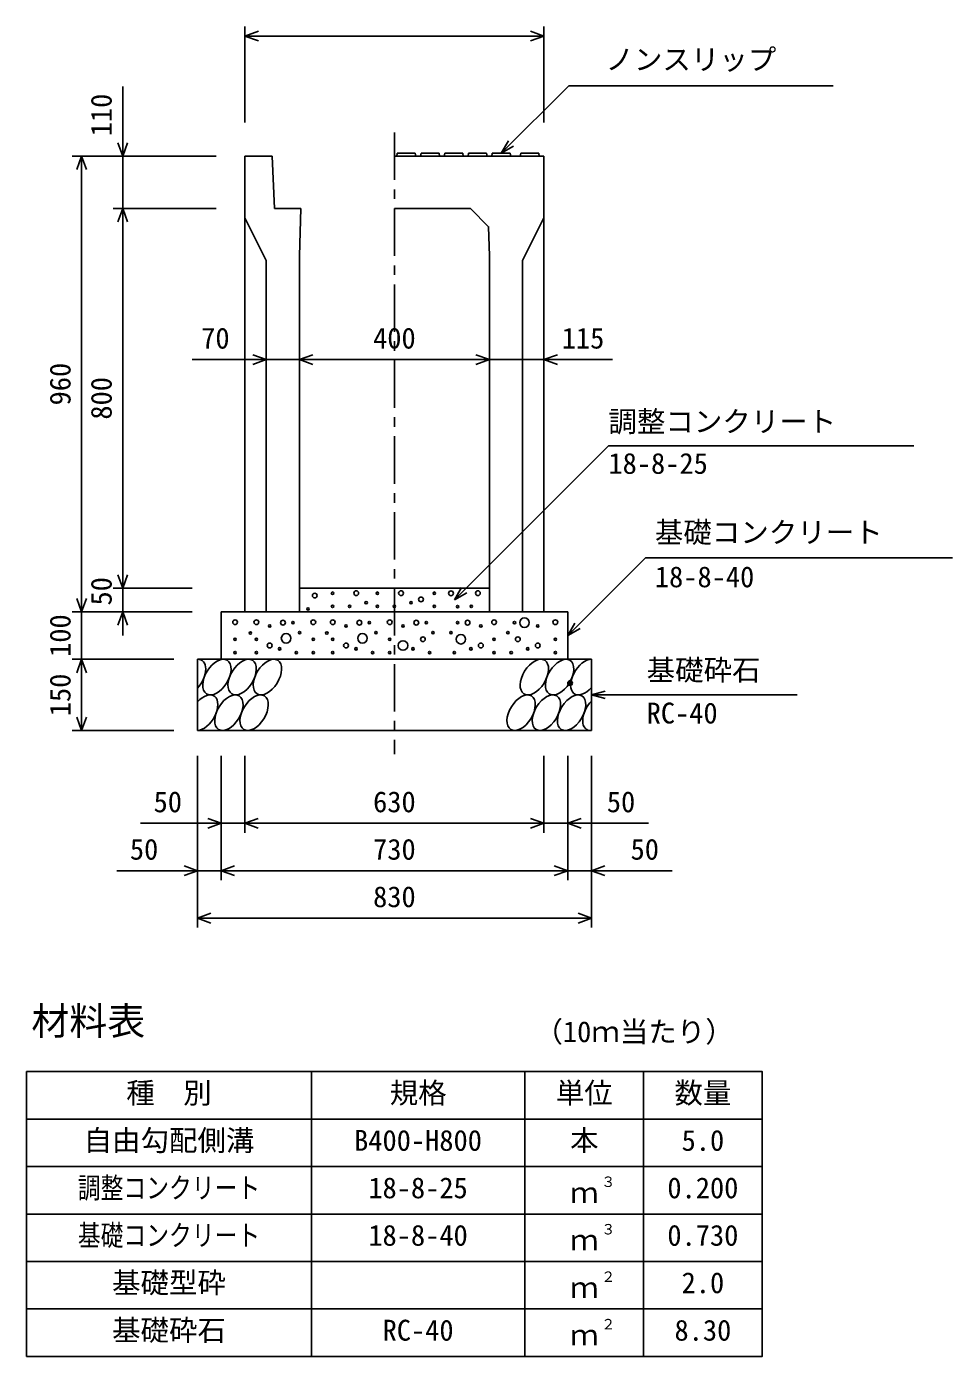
# Model space of a CAD drawing. Units: millimetres, scale not verified. Extents: x -16800 to 16800, y -5940 to 5940.
# Drawn here: x 11032 to 12982, y 854 to 3656 of the extents above; entities that cross this region are included whole.
import ezdxf
from ezdxf.enums import TextEntityAlignment as Align

# ---------------------------------------------------------------- set-up
doc = ezdxf.new("R2010")
doc.units = ezdxf.units.MM
doc.header["$LTSCALE"] = 20
doc.header["$PDMODE"] = 32
doc.header["$PDSIZE"] = 10
doc.linetypes.add('CHAIN1', pattern=[8, 5, -1, 1, -1])
for name, color, linetype, lineweight in [('0-0_DIM', 7, 'Continuous', 25), ('0-2_HATCH', 6, 'Continuous', 25), ('0-3_HYO', 3, 'Continuous', 25), ('0-4_HYO2', 4, 'Continuous', 25), ('0-5_OUTLINE', 3, 'Continuous', 25), ('0-6_TXT', 7, 'Continuous', 25)]:
    doc.layers.add(name, color=color, linetype=linetype, lineweight=lineweight)
doc.layers.add('0-A__0-0_', color=4, linetype='Continuous')
doc.styles.add('ＭＳ ゴシック', font='')
doc.styles.get('ＭＳ ゴシック').set_extended_font_data('MS Gothic')

msp = doc.modelspace()

# ---------------------------------------------------------------- linework, layer by layer
at = {"layer": '0-0_DIM'}
for p, q in [((11491.78, 3655.74), (11491.78, 3454)), ((12121.78, 3655.74), (12121.78, 3454)), ((12121.78, 3635.74), (11491.78, 3635.74)), ((12031.78, 3389.03), (12174, 3531.25)), ((12730.88, 3531.25), (12174, 3531.25)), ((11234.25, 3529.69), (11234.25, 3382.53)), ((12031.78, 3389.03), (12046.78, 3415.01)), ((12031.78, 3389.03), (12057.76, 3404.03)), ((11127.58, 3382.53), (11430.91, 3382.53)), ((11147.58, 3382.53), (11147.58, 2422.53)), ((11234.25, 3272.53), (11234.25, 3382.53)), ((11214.25, 3272.53), (11430.91, 3272.53)), ((11234.25, 2472.53), (11234.25, 3272.53)), ((11536.78, 2954.04), (11380.6, 2954.04)), ((11536.78, 2954.04), (11606.78, 2954.04)), ((11606.78, 2954.04), (12006.78, 2954.04)), ((12006.78, 2954.04), (12121.78, 2954.04)), ((12266.25, 2954.04), (12121.78, 2954.04)), ((12335.44, 2536.19), (12171.78, 2372.53)), ((12335.44, 2536.19), (12982.31, 2536.19)), ((11214.25, 2472.53), (11380.91, 2472.53)), ((11234.25, 2472.53), (11234.25, 2422.53)), ((11933.1, 2447.53), (11948.1, 2473.51)), ((11933.1, 2447.53), (11959.09, 2462.53)), ((11127.58, 2422.53), (11380.91, 2422.53)), ((11147.58, 2322.53), (11147.58, 2422.53)), ((11234.25, 2372.53), (11234.25, 2422.53)), ((12171.78, 2372.53), (12186.78, 2398.51)), ((12171.78, 2372.53), (12197.76, 2387.53)), ((11127.58, 2322.53), (11341.78, 2322.53)), ((11147.58, 2322.53), (11147.58, 2172.53)), ((12221.78, 2247.53), (12250.76, 2255.3)), ((12221.78, 2247.53), (12655.1, 2247.53)), ((12221.78, 2247.53), (12250.76, 2239.77)), ((11127.58, 2172.53), (11341.78, 2172.53)), ((11391.78, 1757.02), (11391.78, 2119.36)), ((11441.78, 1857.02), (11441.78, 2119.36)), ((11491.78, 1957.02), (11491.78, 2119.36)), ((12121.78, 1957.02), (12121.78, 2119.36)), ((12171.78, 1857.02), (12171.78, 2119.36)), ((12221.78, 1757.02), (12221.78, 2119.36)), ((11271.78, 1977.02), (11491.78, 1977.02)), ((11491.78, 1977.02), (12121.78, 1977.02)), ((12341.78, 1977.02), (12121.78, 1977.02)), ((11221.78, 1877.02), (11441.78, 1877.02)), ((11441.78, 1877.02), (12171.78, 1877.02)), ((12391.78, 1877.02), (12171.78, 1877.02)), ((11391.78, 1777.02), (12221.78, 1777.02))]:
    msp.add_line(p, q, dxfattribs=at)
at = {"layer": '0-0_DIM', "linetype": 'CHAIN1'}
msp.add_line((11806.78, 3432.53), (11806.78, 2122.53), dxfattribs=at)
at = {"layer": '0-0_DIM'}
for points in [[(11520.01, 3625.48), (11491.82, 3635.74), (11520.01, 3646)], [(12093.63, 3646), (12121.82, 3635.74), (12093.63, 3625.48)], [(11244.51, 3410.72), (11234.25, 3382.53), (11223.99, 3410.72)], [(11157.84, 3354.34), (11147.58, 3382.53), (11137.32, 3354.34)], [(11244.51, 3244.34), (11234.25, 3272.53), (11223.99, 3244.34)], [(11508.59, 2943.78), (11536.78, 2954.04), (11508.59, 2964.3)], [(11634.97, 2943.78), (11606.78, 2954.04), (11634.97, 2964.3)], [(11978.59, 2964.3), (12006.78, 2954.04), (11978.59, 2943.78)], [(12149.97, 2964.3), (12121.78, 2954.04), (12149.97, 2943.78)], [(11933.1, 2447.53), (12257.57, 2772), (12901.12, 2772)], [(11244.51, 2500.72), (11234.25, 2472.53), (11223.99, 2500.72)], [(11157.84, 2450.72), (11147.58, 2422.53), (11137.32, 2450.72)], [(11244.51, 2394.34), (11234.25, 2422.53), (11223.99, 2394.34)], [(11157.84, 2294.34), (11147.58, 2322.53), (11137.32, 2294.34)], [(11157.84, 2200.72), (11147.58, 2172.53), (11137.32, 2200.72)], [(11413.59, 1987.28), (11441.78, 1977.02), (11413.59, 1966.76)], [(11519.97, 1966.76), (11491.78, 1977.02), (11519.97, 1987.28)], [(12093.59, 1987.28), (12121.78, 1977.02), (12093.59, 1966.76)], [(12199.97, 1987.28), (12171.78, 1977.02), (12199.97, 1966.76)], [(11363.59, 1887.28), (11391.78, 1877.02), (11363.59, 1866.76)], [(11469.97, 1866.76), (11441.78, 1877.02), (11469.97, 1887.28)], [(12143.59, 1887.28), (12171.78, 1877.02), (12143.59, 1866.76)], [(12249.97, 1887.28), (12221.78, 1877.02), (12249.97, 1866.76)], [(11419.97, 1766.76), (11391.78, 1777.02), (11419.97, 1787.28)], [(12193.59, 1787.28), (12221.78, 1777.02), (12193.59, 1766.76)]]:
    msp.add_lwpolyline(points, dxfattribs=at)
at = {"layer": '0-2_HATCH'}
for p, q in [((11812.78, 3389.03), (11811.78, 3382.53)), ((11850.78, 3389.03), (11812.78, 3389.03)), ((11850.78, 3389.03), (11851.78, 3382.53)), ((11862.78, 3389.03), (11861.78, 3382.53)), ((11900.78, 3389.03), (11862.78, 3389.03)), ((11900.78, 3389.03), (11901.78, 3382.53)), ((11912.78, 3389.03), (11911.78, 3382.53)), ((11950.78, 3389.03), (11912.78, 3389.03)), ((11950.78, 3389.03), (11951.78, 3382.53)), ((11962.78, 3389.03), (11961.78, 3382.53)), ((12000.78, 3389.03), (11962.78, 3389.03)), ((12000.78, 3389.03), (12001.78, 3382.53)), ((12012.78, 3389.03), (12011.78, 3382.53)), ((12050.78, 3389.03), (12012.78, 3389.03)), ((12050.78, 3389.03), (12051.78, 3382.53)), ((12072.78, 3389.03), (12071.78, 3382.53)), ((12110.78, 3389.03), (12072.78, 3389.03)), ((12110.78, 3389.03), (12111.78, 3382.53))]:
    msp.add_line(p, q, dxfattribs=at)
for centre, radius in [((11726.19, 2461.85), 5), ((11820.66, 2461.85), 5), ((11925.92, 2461.56), 5), ((11982.61, 2461.85), 5), ((11638.82, 2456.79), 5), ((11676.28, 2461.85), 2.5), ((11747.21, 2441.71), 2.5), ((11770.75, 2461.85), 2.5), ((11841.69, 2441.71), 2.5), ((11862.72, 2448.71), 5), ((11890.75, 2461.85), 2.5), ((11624.8, 2428.78), 2.5), ((11676.28, 2433.83), 2.5), ((11712.17, 2433.83), 2.5), ((11770.75, 2433.83), 2.5), ((11806.64, 2433.83), 2.5), ((11890.75, 2433.83), 2.5), ((11939.94, 2433.55), 2.5), ((11968.59, 2433.83), 2.5), ((11471.11, 2400.59), 5), ((11515.85, 2400.59), 5), ((11543.89, 2392.71), 2.5), ((11571.92, 2399.71), 5), ((11592.95, 2399.71), 2.5), ((11635.85, 2400.59), 5), ((11676.75, 2400.59), 5), ((11704.79, 2392.71), 2.5), ((11732.83, 2399.71), 5), ((11753.86, 2399.71), 2.5), ((11796.75, 2400.59), 5), ((11824.79, 2392.71), 2.5), ((11852.83, 2399.71), 5), ((11873.86, 2399.71), 2.5), ((11939.71, 2399.71), 2.5), ((11960.74, 2399.71), 5), ((11988.78, 2392.71), 2.5), ((12016.82, 2400.59), 5), ((12059.71, 2399.71), 2.5), ((12080.74, 2399.71), 10), ((12108.78, 2392.71), 2.5), ((12145.76, 2400.59), 5), ((11471.11, 2364.69), 2.5), ((11503.43, 2377.79), 2.5), ((11515.85, 2364.69), 2.5), ((11543.89, 2351.56), 5), ((11578.46, 2366.7), 10), ((11606.97, 2378.7), 2.5), ((11635.85, 2364.69), 2.5), ((11664.33, 2377.79), 2.5), ((11676.75, 2364.69), 2.5), ((11704.79, 2351.56), 5), ((11739.36, 2366.7), 10), ((11767.87, 2378.7), 2.5), ((11796.75, 2364.69), 2.5), ((11824.79, 2351.56), 10), ((11866.84, 2364.69), 5), ((11887.87, 2378.7), 2.5), ((11925.69, 2378.7), 2.5), ((11946.72, 2364.69), 10), ((11988.78, 2351.56), 5), ((12016.82, 2364.69), 2.5), ((12045.69, 2378.7), 2.5), ((12066.72, 2364.69), 5), ((12108.78, 2351.56), 5), ((12145.76, 2364.69), 2.5), ((11471.11, 2336.68), 2.5), ((11515.85, 2336.68), 2.5), ((11564.91, 2344.56), 2.5), ((11599.96, 2336.68), 2.5), ((11635.85, 2336.68), 2.5), ((11676.75, 2336.68), 2.5), ((11725.82, 2344.56), 2.5), ((11760.86, 2336.68), 2.5), ((11796.75, 2336.68), 2.5), ((11845.82, 2344.56), 2.5), ((11880.86, 2336.68), 2.5), ((11932.7, 2336.68), 2.5), ((11967.75, 2344.56), 2.5), ((12016.82, 2336.68), 2.5), ((12052.7, 2336.68), 2.5), ((12087.75, 2344.56), 2.5), ((12145.76, 2336.68), 2.5)]:
    msp.add_circle(centre, radius, dxfattribs=at)
for centre in [(11432.63, 2285.02), (11485.84, 2285.02), (11539.05, 2285.02), (12101.51, 2285.02), (12154.72, 2285.02), (11457.95, 2210.03), (11511.16, 2210.03), (12073.62, 2210.03), (12126.83, 2210.03), (12180.04, 2210.03)]:
    msp.add_ellipse(centre, major_axis=(21.81, 35.31), ratio=0.5792, dxfattribs=at)
for centre, start_param, end_param in [((11379.42, 2285.02), 4.385593, 6.6745444), ((12207.93, 2285.02), 0.3357715, 4.4411806), ((11404.74, 2210.03), 3.5111464, 7.548991), ((12233.25, 2210.03), 1.2110787, 3.5658734)]:
    msp.add_ellipse(centre, major_axis=(21.81, 35.31), ratio=0.5792, start_param=start_param, end_param=end_param, dxfattribs=at)
at = {"layer": '0-3_HYO'}
for p, q in [((11631.78, 1453.57), (11631.78, 853.57)), ((12081.78, 1453.57), (12081.78, 853.57)), ((12331.78, 1453.57), (12331.78, 853.57)), ((11031.78, 1353.57), (12581.78, 1353.57))]:
    msp.add_line(p, q, dxfattribs=at)
msp.add_lwpolyline([(11031.78, 853.57), (12581.78, 853.57), (12581.78, 1453.57), (11031.78, 1453.57)], close=True, dxfattribs=at)
at = {"layer": '0-4_HYO2'}
for p, q in [((11031.78, 1253.57), (12581.78, 1253.57)), ((11031.78, 1153.57), (12581.78, 1153.57)), ((11031.78, 1053.57), (12581.78, 1053.57)), ((11031.78, 953.57), (12581.78, 953.57))]:
    msp.add_line(p, q, dxfattribs=at)
at = {"layer": '0-5_OUTLINE'}
for p, q in [((11491.78, 3382.53), (11491.78, 2422.53)), ((11549.28, 3382.53), (11491.78, 3382.53)), ((11549.28, 3382.53), (11554.28, 3272.53)), ((12121.78, 3382.53), (11806.78, 3382.53)), ((12121.78, 3382.53), (12121.78, 2422.53)), ((11491.78, 3252.53), (11536.78, 3162.53)), ((11554.28, 3272.53), (11609.28, 3272.53)), ((11609.28, 3272.53), (11606.78, 3172.53)), ((11606.78, 3172.53), (11606.78, 2422.53)), ((11536.78, 3162.53), (11536.78, 2422.53)), ((11606.78, 2472.53), (12006.78, 2472.53)), ((11441.78, 2422.53), (11441.78, 2322.53)), ((11441.78, 2422.53), (12171.78, 2422.53)), ((11491.78, 2422.53), (11606.78, 2422.53)), ((12006.78, 2422.53), (12121.78, 2422.53)), ((12171.78, 2422.53), (12171.78, 2322.53)), ((11391.78, 2172.53), (11391.78, 2322.53)), ((11391.78, 2322.53), (12221.78, 2322.53)), ((12221.78, 2172.53), (12221.78, 2322.53)), ((11391.78, 2172.53), (12221.78, 2172.53))]:
    msp.add_line(p, q, dxfattribs=at)
for points in [[(11806.78, 3272.53), (11966.78, 3272.53), (12005.25, 3234.07), (12006.78, 3172.53), (12006.78, 2422.53)], [(12121.78, 3252.53), (12076.78, 3162.53), (12076.78, 2422.53)]]:
    msp.add_lwpolyline(points, dxfattribs=at)
at = {"layer": '0-A__0-0_'}
msp.add_point((12176.78, 2272.53), dxfattribs=at)

# ---------------------------------------------------------------- texts
at = {"layer": '0-0_DIM', "style": 'ＭＳ ゴシック'}
for s, p in [('ノンスリップ', (12251.3, 3551.43)), ('70', (11399.63, 2964.04)), ('400', (11761.78, 2964.04)), ('115', (12159.15, 2964.04)), ('調整コンクリート', (12257.57, 2788.42)), ('18-8-25', (12257.57, 2700.14)), ('基礎コンクリート', (12355.44, 2554.92)), ('18-8-40', (12355.44, 2461.11)), ('基礎砕石', (12338.1, 2264.71)), ('RC-40', (12338.1, 2174.02)), ('50', (11299.34, 1987.02)), ('630', (11761.78, 1987.02)), ('50', (12254.23, 1987.02)), ('50', (11249.34, 1887.02)), ('730', (11761.78, 1887.02)), ('50', (12304.23, 1887.02)), ('830', (11761.78, 1787.02))]:
    msp.add_text(s, height=43.99, dxfattribs=at).set_placement(p, align=Align.BOTTOM_LEFT)
for s, p in [('110', (11224.25, 3424.62)), ('960', (11137.58, 2857.53)), ('800', (11224.25, 2827.53)), ('50', (11224.25, 2435.86)), ('100', (11137.58, 2327.53)), ('150', (11137.58, 2202.53))]:
    msp.add_text(s, height=43.99, rotation=90, dxfattribs=at).set_placement(p, align=Align.BOTTOM_LEFT)
at = {"layer": '0-6_TXT', "style": 'ＭＳ ゴシック'}
for s, height, p in [('材料表', 58.65, (11041.78, 1513.57)), ('（10ｍ当たり）', 43.99, (12101.78, 1502.57)), ('種\u3000別', 43.99, (11241.78, 1373.57)), ('規格', 43.99, (11796.78, 1373.57)), ('単位', 43.99, (12146.78, 1373.57)), ('数量', 43.99, (12396.78, 1373.57)), ('自由勾配側溝', 43.99, (11151.78, 1273.57)), ('B400-H800', 43.99, (11721.78, 1273.57)), ('本', 43.99, (12176.78, 1273.57)), ('5.0', 43.99, (12411.78, 1273.57)), ('18-8-25', 43.99, (11751.78, 1173.57)), ('ｍ', 43.99, (12176.78, 1163.57)), ('３', 21.99, (12242.33, 1203.94)), ('0.200', 43.99, (12381.78, 1173.57)), ('18-8-40', 43.99, (11751.78, 1073.57)), ('３', 21.99, (12242.33, 1103.94)), ('0.730', 43.99, (12381.78, 1073.57)), ('ｍ', 43.99, (12176.78, 1063.57)), ('基礎型砕', 43.99, (11211.78, 973.57)), ('ｍ', 43.99, (12176.78, 963.57)), ('２', 21.99, (12242.33, 1003.94)), ('2.0', 43.99, (12411.78, 973.57)), ('基礎砕石', 43.99, (11211.78, 873.57)), ('RC-40', 43.99, (11781.78, 873.57)), ('２', 21.99, (12242.33, 903.94)), ('8.30', 43.99, (12396.78, 873.57)), ('ｍ', 43.99, (12176.78, 863.57))]:
    msp.add_text(s, height=height, dxfattribs=at).set_placement(p, align=Align.BOTTOM_LEFT)
at = {"layer": '0-6_TXT', "style": 'ＭＳ ゴシック', "width": 0.8}
for s, p in [('調整コンクリート', (11139.78, 1173.57)), ('基礎コンクリート', (11139.78, 1073.57))]:
    msp.add_text(s, height=43.99, dxfattribs=at).set_placement(p, align=Align.BOTTOM_LEFT)

doc.saveas('drawing.dxf')
